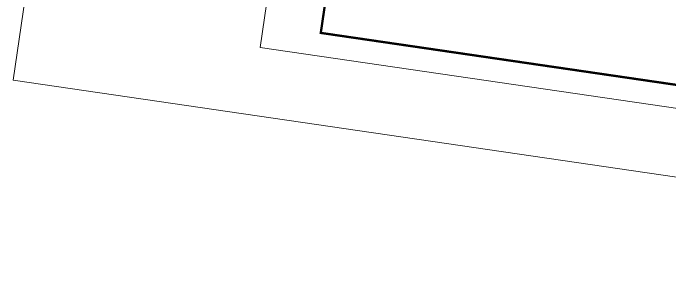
# Model space of a CAD drawing. Header units: inches. Extents: x -414268 to 632271, y -366004 to 318730.
# Drawn here: x -384742 to -299767, y 125623 to 158990 of the extents above; entities that cross this region are included whole.
import ezdxf

# ---------------------------------------------------------------- set-up
doc = ezdxf.new("R2010")
doc.units = ezdxf.units.IN
doc.header["$LTSCALE"] = 1200
doc.header["$MEASUREMENT"] = 0
doc.layers.get('0').update_dxf_attribs({"linetype": 'CONTINUOUS', "lineweight": 0})
doc.layers.add('PUB_TITLE', color=7, linetype='CONTINUOUS', lineweight=0)

msp = doc.modelspace()

# ---------------------------------------------------------------- linework, layer by layer
at = {"color": 5}
msp.add_lwpolyline([(-360113.0487604414, 318730.4643804987), (632270.7127514657, 173592.9125824885), (607641.8543798585, 5192.117545137463), (-384741.9071320486, 150329.6693431477)], close=True, dxfattribs=at)
at = {"layer": 'PUB_TITLE'}
msp.add_lwpolyline([(-352790.2356665141, 154546.4601297847), (-334556.5275621571, 279220.1618029027), (-158232.2923387473, 253432.4889124552), (-176466.0004431042, 128758.7872393372)], close=True, dxfattribs=at)
at = {"layer": 'PUB_TITLE', "const_width": 300.0000000010631}
msp.add_lwpolyline([(-344935.0460882485, 156429.5418300758), (-179000.2860042651, 132161.3446149913), (-161634.8497144017, 250898.2033512942), (-327569.6097983849, 275166.4005663787)], close=True, dxfattribs=at)

doc.saveas('drawing.dxf')
